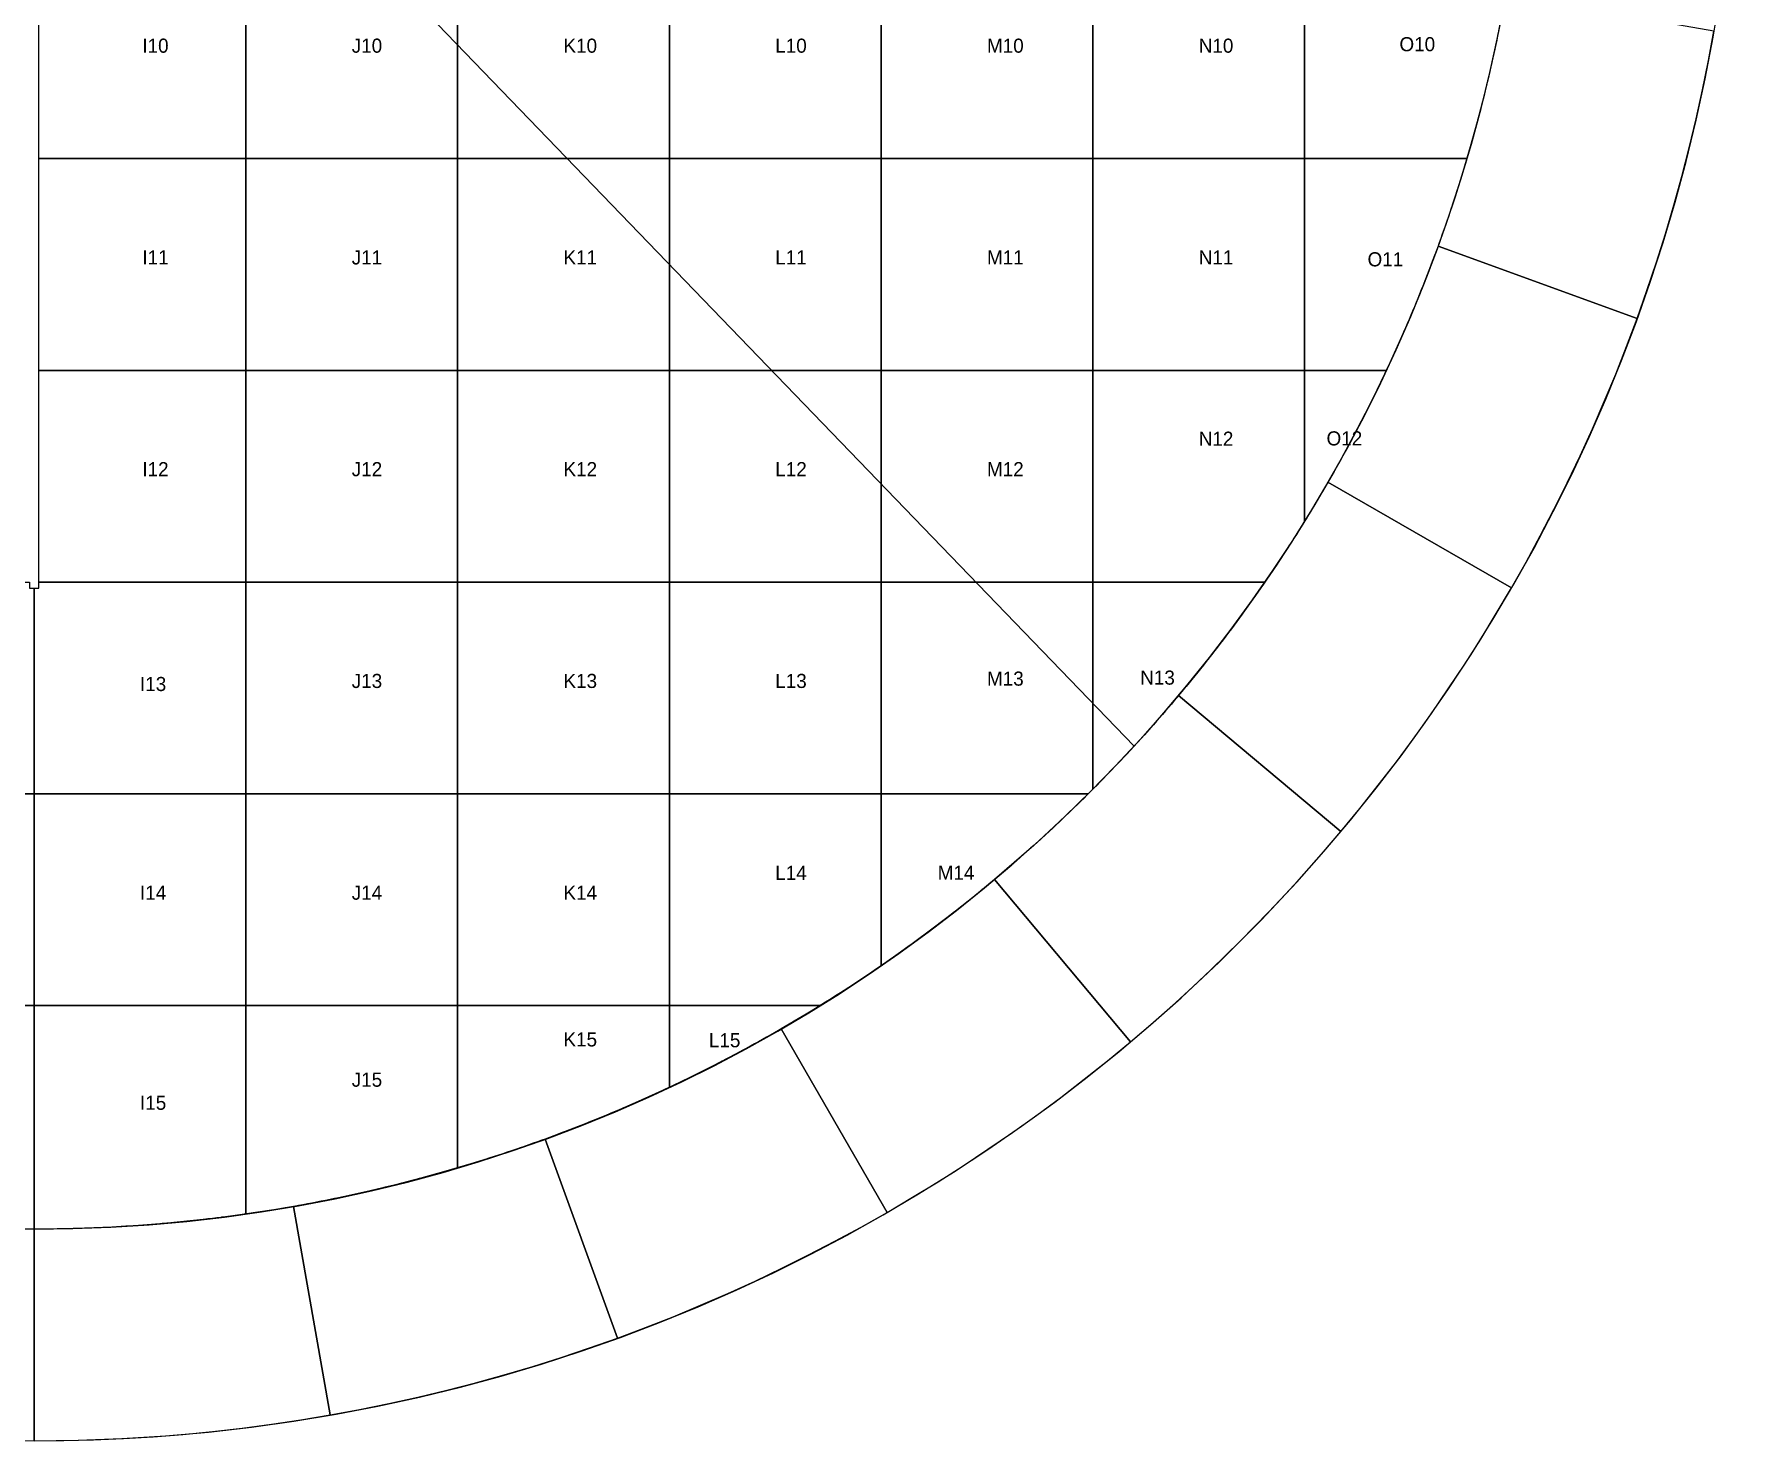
# Model space of a CAD drawing. Header units: millimetres. Extents: x -7250 to 7250, y -7250 to 7250.
# Drawn here: x 0 to 7250, y -7250 to -1271 of the extents above; entities that cross this region are included whole.
import ezdxf

# ---------------------------------------------------------------- set-up
doc = ezdxf.new("R2010")
doc.units = ezdxf.units.MM
for name, color, linetype in [('CUT', 1, 'Continuous'), ('ID', 3, 'Continuous'), ('QIBLA', 5, 'Continuous')]:
    doc.layers.add(name, color=color, linetype=linetype)

msp = doc.modelspace()

# ---------------------------------------------------------------- linework, layer by layer
at = {"layer": 'CUT'}
for points in [[(900, -900), (900, -1800), (20, -1800), (20, -900), (900, -900)], [(900, -900), (1800, -900), (1800, -1800), (900, -1800), (900, -900)], [(1800, -900), (2700, -900), (2700, -1800), (1800, -1800), (1800, -900)], [(2700, -900), (3600, -900), (3600, -1800), (2700, -1800), (2700, -900)], [(3600, -900), (4500, -900), (4500, -1800), (3600, -1800), (3600, -900)], [(4500, -900), (5400, -900), (5400, -1800), (4500, -1800), (4500, -900)], [(6253.5, -1102.7), (6233.3, -1211.6), (6211.2, -1320.2), (6187.2, -1428.4), (6161.4, -1536.2), (6133.6, -1643.5), (6104, -1750.3), (6072.5, -1856.6), (6039.2, -1962.3), (6004, -2067.4), (5967, -2171.8), (6812.8, -2479.6), (6855, -2360.4), (6895.2, -2240.4), (6933.2, -2119.7), (6969.1, -1998.4), (7003, -1876.4), (7034.6, -1753.9), (7064.2, -1630.9), (7091.6, -1507.4), (7116.8, -1383.4), (7139.9, -1258.9), (6253.5, -1102.7)], [(900, -1800), (900, -2700), (20, -2700), (20, -1800), (900, -1800)], [(900, -1800), (1800, -1800), (1800, -2700), (900, -2700), (900, -1800)], [(1800, -1800), (2700, -1800), (2700, -2700), (1800, -2700), (1800, -1800)], [(2700, -1800), (3600, -1800), (3600, -2700), (2700, -2700), (2700, -1800)], [(3600, -1800), (4500, -1800), (4500, -2700), (3600, -2700), (3600, -1800)], [(4500, -1800), (5400, -1800), (5400, -2700), (4500, -2700), (4500, -1800)], [(5400, -1800), (6089.5, -1800), (6087.8, -1806), (6082.2, -1824.7), (6076.6, -1843.3), (6070.9, -1861.9), (6065.1, -1880.6), (6059.3, -1899.2), (6053.5, -1917.7), (6047.6, -1936.3), (6041.6, -1954.8), (6035.6, -1973.4), (6029.5, -1991.9), (6023.4, -2010.4), (6017.2, -2028.8), (6010.9, -2047.3), (6004.6, -2065.7), (5998.2, -2084.1), (5991.8, -2102.5), (5985.3, -2120.9), (5978.8, -2139.3), (5972.2, -2157.6), (5965.6, -2175.9), (5958.9, -2194.2), (5952.1, -2212.5), (5945.3, -2230.7), (5938.4, -2248.9), (5931.5, -2267.1), (5924.5, -2285.3), (5917.5, -2303.5), (5910.4, -2321.6), (5903.2, -2339.8), (5896, -2357.9), (5888.8, -2375.9), (5881.4, -2394), (5874.1, -2412), (5866.6, -2430), (5859.2, -2448), (5851.6, -2466), (5844, -2483.9), (5836.4, -2501.8), (5828.7, -2519.7), (5820.9, -2537.6), (5813.1, -2555.5), (5805.2, -2573.3), (5797.3, -2591.1), (5789.3, -2608.9), (5781.3, -2626.6), (5773.2, -2644.3), (5765.1, -2662), (5756.9, -2679.7), (5748.6, -2697.4), (5747.4, -2700), (5400, -2700), (5400, -1800)], [(5967, -2171.8), (5928.2, -2275.6), (5887.6, -2378.8), (5845.2, -2481.1), (5801, -2582.8), (5755.1, -2683.6), (5707.3, -2783.7), (5657.9, -2882.8), (5606.7, -2981.1), (5553.8, -3078.5), (5499.3, -3175), (6278.7, -3625), (6341, -3514.9), (6401.4, -3403.7), (6459.8, -3291.4), (6516.3, -3178.2), (6570.7, -3064), (6623.2, -2948.8), (6673.7, -2832.8), (6722.1, -2715.9), (6768.5, -2598.2), (6812.8, -2479.6), (5967, -2171.8)], [(900, -2700), (900, -3600), (20, -3600), (20, -2700), (900, -2700)], [(900, -2700), (1800, -2700), (1800, -3600), (900, -3600), (900, -2700)], [(1800, -2700), (2700, -2700), (2700, -3600), (1800, -3600), (1800, -2700)], [(2700, -2700), (3600, -2700), (3600, -3600), (2700, -3600), (2700, -2700)], [(3600, -2700), (4500, -2700), (4500, -3600), (3600, -3600), (3600, -2700)], [(4500, -2700), (5400, -2700), (5400, -3341), (5395.9, -3347.7), (5385.6, -3364.3), (5375.2, -3380.8), (5364.8, -3397.2), (5354.4, -3413.7), (5343.9, -3430.1), (5333.3, -3446.5), (5322.7, -3462.8), (5312.1, -3479.1), (5301.4, -3495.4), (5290.6, -3511.7), (5279.8, -3527.9), (5269, -3544.1), (5258.1, -3560.2), (5247.1, -3576.3), (5236.1, -3592.4), (5230.9, -3600), (4500, -3600), (4500, -2700)], [(5747.4, -2700), (5740.3, -2715), (5732, -2732.6), (5723.6, -2750.1), (5715.1, -2767.7), (5706.6, -2785.2), (5698, -2802.7), (5689.4, -2820.2), (5680.7, -2837.6), (5672, -2855), (5663.2, -2872.4), (5654.3, -2889.8), (5645.5, -2907.1), (5636.5, -2924.4), (5627.5, -2941.7), (5618.5, -2959), (5609.4, -2976.2), (5600.2, -2993.4), (5591, -3010.5), (5581.7, -3027.7), (5572.4, -3044.8), (5563, -3061.9), (5553.6, -3078.9), (5544.2, -3095.9), (5534.6, -3112.9), (5525.1, -3129.9), (5515.4, -3146.8), (5505.7, -3163.7), (5496, -3180.6), (5486.2, -3197.5), (5476.4, -3214.3), (5466.5, -3231.1), (5456.6, -3247.8), (5446.6, -3264.6), (5436.5, -3281.2), (5426.4, -3297.9), (5416.3, -3314.5), (5406.1, -3331.1), (5400, -3341), (5400, -2700), (5747.4, -2700)], [(5499.3, -3175), (5443, -3270.5), (5385.1, -3365), (5325.6, -3458.5), (5264.4, -3550.9), (5201.6, -3642.2), (5137.3, -3732.4), (5071.3, -3821.5), (5003.9, -3909.5), (4934.9, -3996.2), (4864.4, -4081.7), (5553.8, -4660.2), (5634.3, -4562.6), (5713.1, -4463.5), (5790.1, -4363.2), (5865.4, -4261.4), (5938.9, -4158.4), (6010.5, -4054.1), (6080.4, -3948.6), (6148.3, -3841.9), (6214.5, -3734), (6278.7, -3625), (5499.3, -3175)], [(-900, -3600), (-20, -3600), (-20, -3626), (0, -3626), (0, -4500), (-900, -4500), (-900, -3600)], [(0, -3626), (20, -3626), (20, -3600), (900, -3600), (900, -4500), (0, -4500), (0, -3626)], [(900, -3600), (1800, -3600), (1800, -4500), (900, -4500), (900, -3600)], [(1800, -3600), (2700, -3600), (2700, -4500), (1800, -4500), (1800, -3600)], [(2700, -3600), (3600, -3600), (3600, -4500), (2700, -4500), (2700, -3600)], [(3600, -3600), (4500, -3600), (4500, -4480.2), (4490.1, -4490.1), (4480.2, -4500), (3600, -4500), (3600, -3600)], [(5230.9, -3600), (5225.1, -3608.4), (5214, -3624.5), (5202.9, -3640.4), (5191.7, -3656.4), (5180.4, -3672.3), (5169.1, -3688.2), (5157.8, -3704), (5146.4, -3719.8), (5135, -3735.6), (5123.5, -3751.3), (5111.9, -3767), (5100.4, -3782.7), (5088.7, -3798.3), (5077.1, -3813.9), (5065.3, -3829.5), (5053.6, -3845), (5041.7, -3860.5), (5029.9, -3875.9), (5018, -3891.3), (5006, -3906.7), (4994, -3922.1), (4981.9, -3937.4), (4969.8, -3952.6), (4957.7, -3967.9), (4945.5, -3983), (4933.2, -3998.2), (4921, -4013.3), (4908.6, -4028.4), (4896.2, -4043.4), (4883.8, -4058.4), (4871.3, -4073.4), (4858.8, -4088.3), (4846.2, -4103.2), (4833.6, -4118.1), (4821, -4132.9), (4808.3, -4147.6), (4795.5, -4162.4), (4782.7, -4177.1), (4769.9, -4191.7), (4757, -4206.3), (4744.1, -4220.9), (4731.1, -4235.4), (4718.1, -4249.9), (4705, -4264.4), (4691.9, -4278.8), (4678.8, -4293.2), (4665.6, -4307.5), (4652.4, -4321.8), (4639.1, -4336.1), (4625.7, -4350.3), (4612.4, -4364.5), (4599, -4378.6), (4585.5, -4392.7), (4572, -4406.7), (4558.5, -4420.7), (4544.9, -4434.7), (4531.3, -4448.6), (4517.6, -4462.5), (4503.9, -4476.3), (4500, -4480.2), (4500, -3600), (5230.9, -3600)], [(4864.4, -4081.7), (4792.4, -4166), (4719, -4249), (4644.1, -4330.7), (4567.8, -4411.1), (4490.1, -4490.1), (4411.1, -4567.8), (4330.7, -4644.1), (4249, -4719), (4166, -4792.4), (4081.7, -4864.4), (4660.2, -5553.8), (4756.4, -5471.6), (4851.2, -5387.8), (4944.5, -5302.3), (5036.3, -5215.2), (5126.5, -5126.5), (5215.2, -5036.3), (5302.3, -4944.5), (5387.8, -4851.2), (5471.6, -4756.4), (5553.8, -4660.2), (4864.4, -4081.7)], [(-900, -4500), (0, -4500), (0, -5400), (-900, -5400), (-900, -4500)], [(0, -4500), (900, -4500), (900, -5400), (0, -5400), (0, -4500)], [(900, -4500), (1800, -4500), (1800, -5400), (900, -5400), (900, -4500)], [(1800, -4500), (2700, -4500), (2700, -5400), (1800, -5400), (1800, -4500)], [(2700, -4500), (3600, -4500), (3600, -5230.9), (3592.4, -5236.1), (3576.3, -5247.1), (3560.2, -5258.1), (3544.1, -5269), (3527.9, -5279.8), (3511.7, -5290.6), (3495.4, -5301.4), (3479.1, -5312.1), (3462.8, -5322.7), (3446.5, -5333.3), (3430.1, -5343.9), (3413.7, -5354.4), (3397.2, -5364.8), (3380.8, -5375.2), (3364.3, -5385.6), (3347.7, -5395.9), (3341, -5400), (2700, -5400), (2700, -4500)], [(4480.2, -4500), (4476.3, -4503.9), (4462.5, -4517.6), (4448.6, -4531.3), (4434.7, -4544.9), (4420.7, -4558.5), (4406.7, -4572), (4392.7, -4585.5), (4378.6, -4599), (4364.5, -4612.4), (4350.3, -4625.7), (4336.1, -4639.1), (4321.8, -4652.4), (4307.5, -4665.6), (4293.2, -4678.8), (4278.8, -4691.9), (4264.4, -4705), (4249.9, -4718.1), (4235.4, -4731.1), (4220.9, -4744.1), (4206.3, -4757), (4191.7, -4769.9), (4177.1, -4782.7), (4162.4, -4795.5), (4147.6, -4808.3), (4132.9, -4821), (4118.1, -4833.6), (4103.2, -4846.2), (4088.3, -4858.8), (4073.4, -4871.3), (4058.4, -4883.8), (4043.4, -4896.2), (4028.4, -4908.6), (4013.3, -4921), (3998.2, -4933.2), (3983, -4945.5), (3967.9, -4957.7), (3952.6, -4969.8), (3937.4, -4981.9), (3922.1, -4994), (3906.7, -5006), (3891.3, -5018), (3875.9, -5029.9), (3860.5, -5041.7), (3845, -5053.6), (3829.5, -5065.3), (3813.9, -5077.1), (3798.3, -5088.7), (3782.7, -5100.4), (3767, -5111.9), (3751.3, -5123.5), (3735.6, -5135), (3719.8, -5146.4), (3704, -5157.8), (3688.2, -5169.1), (3672.3, -5180.4), (3656.4, -5191.7), (3640.4, -5202.9), (3624.5, -5214), (3608.4, -5225.1), (3600, -5230.9), (3600, -4500), (4480.2, -4500)], [(4081.7, -4864.4), (3996.2, -4934.9), (3909.5, -5003.9), (3821.5, -5071.3), (3732.4, -5137.3), (3642.2, -5201.6), (3550.9, -5264.4), (3458.5, -5325.6), (3365, -5385.1), (3270.5, -5443), (3175, -5499.3), (3625, -6278.7), (3734, -6214.5), (3841.9, -6148.3), (3948.6, -6080.4), (4054.1, -6010.5), (4158.4, -5938.9), (4261.4, -5865.4), (4363.2, -5790.1), (4463.5, -5713.1), (4562.6, -5634.3), (4660.2, -5553.8), (4081.7, -4864.4)], [(777.3, -6302.2), (758, -6304.6), (738.6, -6306.9), (719.3, -6309.1), (699.9, -6311.3), (680.5, -6313.4), (661.2, -6315.5), (641.8, -6317.5), (622.4, -6319.4), (603, -6321.3), (583.6, -6323.1), (564.2, -6324.9), (544.8, -6326.6), (525.4, -6328.2), (506, -6329.8), (486.6, -6331.3), (467.1, -6332.8), (447.7, -6334.2), (428.3, -6335.5), (408.8, -6336.8), (389.4, -6338.1), (369.9, -6339.2), (350.5, -6340.3), (331, -6341.4), (311.6, -6342.4), (292.1, -6343.3), (272.7, -6344.1), (253.2, -6345), (233.7, -6345.7), (214.3, -6346.4), (194.8, -6347), (175.3, -6347.6), (155.8, -6348.1), (136.4, -6348.5), (116.9, -6348.9), (97.4, -6349.3), (77.9, -6349.5), (58.4, -6349.7), (39, -6349.9), (19.5, -6350), (0, -6350), (0, -6300), (0, -5400), (900, -5400), (900, -6285.9), (893.2, -6286.9), (873.9, -6289.6), (854.6, -6292.2), (835.3, -6294.8), (816, -6297.4), (796.6, -6299.8), (795.3, -6300), (777.3, -6302.2)], [(1800, -5400), (1800, -6089.5), (1787.3, -6093.3), (1768.6, -6098.7), (1749.9, -6104.1), (1731.1, -6109.5), (1712.4, -6114.8), (1693.6, -6120), (1674.8, -6125.1), (1656, -6130.3), (1637.2, -6135.3), (1618.4, -6140.3), (1599.6, -6145.2), (1580.7, -6150.1), (1561.8, -6154.9), (1542.9, -6159.7), (1524, -6164.4), (1505.1, -6169), (1486.2, -6173.6), (1467.2, -6178.2), (1448.3, -6182.6), (1429.3, -6187.1), (1410.3, -6191.4), (1391.3, -6195.7), (1372.3, -6199.9), (1353.3, -6204.1), (1334.2, -6208.3), (1315.2, -6212.3), (1296.1, -6216.3), (1277, -6220.3), (1257.9, -6224.2), (1238.8, -6228), (1219.7, -6231.8), (1200.6, -6235.5), (1181.5, -6239.1), (1162.3, -6242.7), (1143.1, -6246.3), (1124, -6249.7), (1104.8, -6253.2), (1085.6, -6256.5), (1066.4, -6259.8), (1047.2, -6263.1), (1028, -6266.2), (1008.7, -6269.4), (989.5, -6272.4), (970.3, -6275.4), (951, -6278.4), (931.7, -6281.3), (912.5, -6284.1), (900, -6285.9), (900, -5400), (1800, -5400)], [(2700, -5400), (2700, -5747.4), (2697.4, -5748.6), (2679.7, -5756.9), (2662, -5765.1), (2644.3, -5773.2), (2626.6, -5781.3), (2608.9, -5789.3), (2591.1, -5797.3), (2573.3, -5805.2), (2555.5, -5813.1), (2537.6, -5820.9), (2519.7, -5828.7), (2501.8, -5836.4), (2483.9, -5844), (2466, -5851.6), (2448, -5859.2), (2430, -5866.6), (2412, -5874.1), (2394, -5881.4), (2375.9, -5888.8), (2357.9, -5896), (2339.8, -5903.2), (2321.6, -5910.4), (2303.5, -5917.5), (2285.3, -5924.5), (2267.1, -5931.5), (2248.9, -5938.4), (2230.7, -5945.3), (2212.5, -5952.1), (2194.2, -5958.9), (2175.9, -5965.6), (2157.6, -5972.2), (2139.3, -5978.8), (2120.9, -5985.3), (2102.5, -5991.8), (2084.1, -5998.2), (2065.7, -6004.6), (2047.3, -6010.9), (2028.8, -6017.2), (2010.4, -6023.4), (1991.9, -6029.5), (1973.4, -6035.6), (1954.8, -6041.6), (1936.3, -6047.6), (1917.7, -6053.5), (1899.2, -6059.3), (1880.6, -6065.1), (1861.9, -6070.9), (1843.3, -6076.6), (1824.7, -6082.2), (1806, -6087.8), (1800, -6089.5), (1800, -5400), (2700, -5400)], [(3341, -5400), (3331.1, -5406.1), (3314.5, -5416.3), (3297.9, -5426.4), (3281.2, -5436.5), (3264.6, -5446.6), (3247.8, -5456.6), (3231.1, -5466.5), (3214.3, -5476.4), (3197.5, -5486.2), (3180.6, -5496), (3163.7, -5505.7), (3146.8, -5515.4), (3129.9, -5525.1), (3112.9, -5534.6), (3095.9, -5544.2), (3078.9, -5553.6), (3061.9, -5563), (3044.8, -5572.4), (3027.7, -5581.7), (3010.5, -5591), (2993.4, -5600.2), (2976.2, -5609.4), (2959, -5618.5), (2941.7, -5627.5), (2924.4, -5636.5), (2907.1, -5645.5), (2889.8, -5654.3), (2872.4, -5663.2), (2855, -5672), (2837.6, -5680.7), (2820.2, -5689.4), (2802.7, -5698), (2785.2, -5706.6), (2767.7, -5715.1), (2750.1, -5723.6), (2732.6, -5732), (2715, -5740.3), (2700, -5747.4), (2700, -5400), (3341, -5400)], [(3175, -5499.3), (3078.5, -5553.8), (2981.1, -5606.7), (2882.8, -5657.9), (2783.7, -5707.3), (2683.6, -5755.1), (2582.8, -5801), (2481.1, -5845.2), (2378.8, -5887.6), (2275.6, -5928.2), (2171.8, -5967), (2479.6, -6812.8), (2598.2, -6768.5), (2715.9, -6722.1), (2832.8, -6673.7), (2948.8, -6623.2), (3064, -6570.7), (3178.2, -6516.3), (3291.4, -6459.8), (3403.7, -6401.4), (3514.9, -6341), (3625, -6278.7), (3175, -5499.3)], [(2171.8, -5967), (2067.4, -6004), (1962.3, -6039.2), (1856.6, -6072.5), (1750.3, -6104), (1643.5, -6133.6), (1536.2, -6161.4), (1428.4, -6187.2), (1320.2, -6211.2), (1211.6, -6233.3), (1102.7, -6253.5), (1258.9, -7139.9), (1383.4, -7116.8), (1507.4, -7091.6), (1630.9, -7064.2), (1753.9, -7034.6), (1876.4, -7003), (1998.4, -6969.1), (2119.7, -6933.2), (2240.4, -6895.2), (2360.4, -6855), (2479.6, -6812.8), (2171.8, -5967)], [(0, -6350), (-110.8, -6349), (-221.6, -6346.1), (-332.3, -6341.3), (-443, -6334.5), (-553.4, -6325.8), (-663.8, -6315.2), (-773.9, -6302.7), (-883.7, -6288.2), (-993.4, -6271.8), (-1102.7, -6253.5), (-1258.9, -7139.9), (-1134.1, -7160.7), (-1009, -7179.4), (-883.6, -7196), (-757.8, -7210.3), (-631.9, -7222.4), (-505.7, -7232.3), (-379.4, -7240.1), (-253, -7245.6), (-126.5, -7248.9), (0, -7250), (0, -6350)], [(1102.7, -6253.5), (993.4, -6271.8), (883.7, -6288.2), (773.9, -6302.7), (663.8, -6315.2), (553.4, -6325.8), (443, -6334.5), (332.3, -6341.3), (221.6, -6346.1), (110.8, -6349), (0, -6350), (0, -7250), (126.5, -7248.9), (253, -7245.6), (379.4, -7240.1), (505.7, -7232.3), (631.9, -7222.4), (757.8, -7210.3), (883.6, -7196), (1009, -7179.4), (1134.1, -7160.7), (1258.9, -7139.9), (1102.7, -6253.5)]]:
    msp.add_lwpolyline(points, close=True, dxfattribs=at)
for points in [[(6224.2, -1257.9), (6220.3, -1277), (6216.3, -1296.1), (6212.3, -1315.2), (6208.3, -1334.2), (6204.1, -1353.3), (6199.9, -1372.3), (6195.7, -1391.3), (6191.4, -1410.3), (6187.1, -1429.3), (6182.6, -1448.3), (6178.2, -1467.2), (6173.6, -1486.2), (6169, -1505.1), (6164.4, -1524), (6159.7, -1542.9), (6154.9, -1561.8), (6150.1, -1580.7), (6145.2, -1599.6), (6140.3, -1618.4), (6135.3, -1637.2), (6130.3, -1656), (6125.1, -1674.8), (6120, -1693.6), (6114.8, -1712.4), (6109.5, -1731.1), (6104.1, -1749.9), (6098.7, -1768.6), (6093.3, -1787.3), (6089.5, -1800), (5400, -1800), (5400, -900)], [(-900, -5400), (0, -5400), (0, -6300), (0, -6350), (-19.5, -6350)]]:
    msp.add_lwpolyline(points, dxfattribs=at)
for radius in [7250, 6350]:
    msp.add_circle((0, 0), radius, dxfattribs=at)
at = {"layer": 'QIBLA'}
msp.add_lwpolyline([(0, 550), (4675.1, -4297.2)], dxfattribs=at)

# ---------------------------------------------------------------- texts
at = {"layer": 'ID'}
for s, p in [('I10', (460, -1350)), ('J10', (1350, -1350)), ('K10', (2250, -1350)), ('L10', (3150, -1350)), ('M10', (4050, -1350)), ('N10', (4950, -1350)), ('O10', (5803.1, -1343.7)), ('I11', (460, -2250)), ('J11', (1350, -2250)), ('K11', (2250, -2250)), ('L11', (3150, -2250)), ('M11', (4050, -2250)), ('N11', (4950, -2250)), ('O11', (5667.5, -2258)), ('N12', (4950, -3020.5)), ('O12', (5493.2, -3019.1)), ('I12', (460, -3150)), ('J12', (1350, -3150)), ('K12', (2250, -3150)), ('L12', (3150, -3150)), ('M12', (4050, -3150)), ('M13', (4050, -4040.1)), ('N13', (4701.2, -4035.9)), ('I13', (450, -4063)), ('J13', (1350, -4050)), ('K13', (2250, -4050)), ('L13', (3150, -4050)), ('L14', (3150, -4865.5)), ('M14', (3840.4, -4865.1)), ('I14', (450, -4950)), ('J14', (1350, -4950)), ('K14', (2250, -4950)), ('K15', (2250, -5573.7)), ('L15', (2868.1, -5577.1)), ('J15', (1350, -5744.8)), ('I15', (450, -5842.9))]:
    msp.add_text(s, height=60, dxfattribs=at).set_placement(p)

doc.saveas('drawing.dxf')
